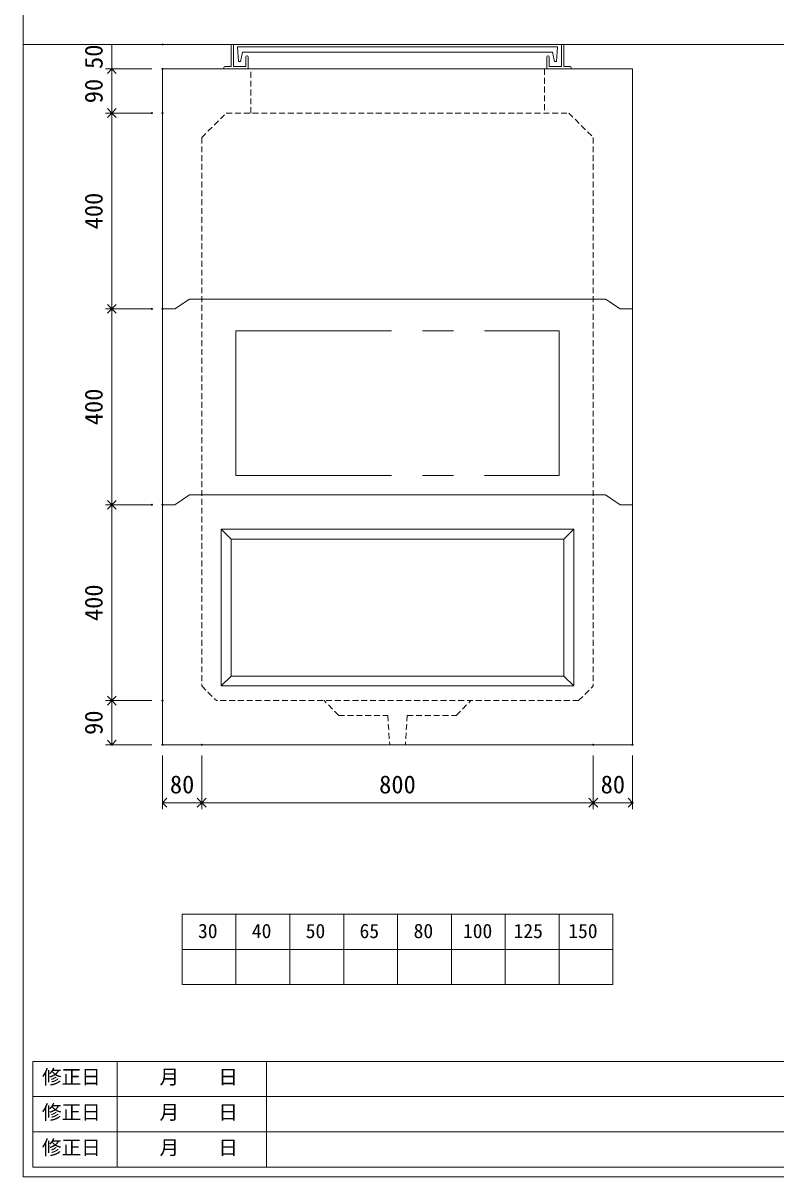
# Model space of a CAD drawing. Units: millimetres, scale not verified. Extents: x -4890 to 18490, y -2317 to 2317.
# Drawn here: x -1230 to 308, y -1958 to 398 of the extents above; entities that cross this region are included whole.
import ezdxf
from ezdxf.enums import TextEntityAlignment as Align

# ---------------------------------------------------------------- set-up
doc = ezdxf.new("R2010")
doc.units = ezdxf.units.MM
doc.header["$LTSCALE"] = 10
doc.header["$PDMODE"] = 32
doc.header["$PDSIZE"] = 2
doc.linetypes.add('DASHED1', pattern=[1.8, 1.2, -0.6])
doc.linetypes.add('USER2', pattern=[50.8, 31.75, -6.35, 6.35, -6.35])
doc.layers.add('0-1_Defpoints', color=7, linetype='Continuous')
for name, color, linetype, lineweight in [('0-2_waku', 7, 'Continuous', 18), ('0-3_gaikei', 7, 'Continuous', 18), ('0-4_kakure', 7, 'DASHED1', 5), ('0-5_sunpou', 7, 'Continuous', 5), ('0-9_uchigawa', 6, 'Continuous', 18), ('0-B_futa', 3, 'Continuous', 18), ('0-C_GL', 4, 'Continuous', 18), ('0-E_文字１', 7, 'Continuous', 18), ('1-3_uchigawa2', 6, 'USER2', 18)]:
    doc.layers.add(name, color=color, linetype=linetype, lineweight=lineweight)
doc.styles.add('ＭＳ ゴシック', font='')
doc.styles.get('ＭＳ ゴシック').set_extended_font_data('MS Gothic')

# ---------------------------------------------------------------- blocks, each defined once
blk = doc.blocks.new('_Open90')
at = {"layer": '0-5_sunpou'}
blk.add_line((0, 0), (-1, 0), dxfattribs=at)
blk.add_lwpolyline([(-0.5, 0.5), (0, 0), (-0.5, -0.5)], dxfattribs=at)
blk = doc.blocks.new('D62')
at = {"layer": '0-1_Defpoints'}
for p in [(502.32, 1602.03), (398.83, 1202.03), (502.32, 1202.03)]:
    blk.add_point(p, dxfattribs=at)
at = {"layer": '0-5_sunpou'}
for p, q in [((480.32, 1602.03), (385.83, 1602.03)), ((398.83, 1584.03), (398.83, 1220.03)), ((480.32, 1202.03), (385.83, 1202.03))]:
    blk.add_line(p, q, dxfattribs=at)
at = {"layer": '0-5_sunpou', "xscale": 18, "yscale": 18}
for p, rotation in [((398.83, 1602.03), 90), ((398.83, 1202.03), 270)]:
    blk.add_blockref('_Open90', p, dxfattribs=dict(at, rotation=rotation))
at = {"layer": '0-5_sunpou', "style": 'ＭＳ ゴシック'}
blk.add_text('400', height=36.66, rotation=90, dxfattribs=at).set_placement((390.83, 1364.53), align=Align.BOTTOM_LEFT)
blk = doc.blocks.new('D63')
at = {"layer": '0-1_Defpoints'}
for p in [(502.32, 1202.03), (398.83, 1112.03), (502.32, 1112.03)]:
    blk.add_point(p, dxfattribs=at)
at = {"layer": '0-5_sunpou'}
for p, q in [((480.32, 1202.03), (385.83, 1202.03)), ((398.83, 1184.03), (398.83, 1130.03)), ((480.32, 1112.03), (385.83, 1112.03))]:
    blk.add_line(p, q, dxfattribs=at)
at = {"layer": '0-5_sunpou', "xscale": 18, "yscale": 18}
for p, rotation in [((398.83, 1202.03), 90), ((398.83, 1112.03), 270)]:
    blk.add_blockref('_Open90', p, dxfattribs=dict(at, rotation=rotation))
at = {"layer": '0-5_sunpou', "style": 'ＭＳ ゴシック'}
blk.add_text('90', height=36.66, rotation=90, dxfattribs=at).set_placement((390.83, 1132.03), align=Align.BOTTOM_LEFT)
blk = doc.blocks.new('D64')
at = {"layer": '0-1_Defpoints'}
for p in [(502.32, 1112.03), (582.32, 1112.03), (582.32, 993.64)]:
    blk.add_point(p, dxfattribs=at)
at = {"layer": '0-5_sunpou'}
for p, q in [((502.32, 1090.03), (502.32, 980.64)), ((582.32, 1090.03), (582.32, 980.64)), ((520.32, 993.64), (564.32, 993.64))]:
    blk.add_line(p, q, dxfattribs=at)
at = {"layer": '0-5_sunpou', "xscale": 18, "yscale": 18, "rotation": 180}
blk.add_blockref('_Open90', (502.32, 993.64), dxfattribs=at)
at = {"layer": '0-5_sunpou', "xscale": 18, "yscale": 18}
blk.add_blockref('_Open90', (582.32, 993.64), dxfattribs=at)
at = {"layer": '0-5_sunpou', "style": 'ＭＳ ゴシック'}
blk.add_text('80', height=36.66, dxfattribs=at).set_placement((517.32, 1001.64), align=Align.BOTTOM_LEFT)
blk = doc.blocks.new('D65')
at = {"layer": '0-1_Defpoints'}
for p in [(582.32, 1112.03), (1382.32, 1112.03), (1382.32, 993.64)]:
    blk.add_point(p, dxfattribs=at)
at = {"layer": '0-5_sunpou'}
for p, q in [((582.32, 1090.03), (582.32, 980.64)), ((1382.32, 1090.03), (1382.32, 980.64)), ((600.32, 993.64), (1364.32, 993.64))]:
    blk.add_line(p, q, dxfattribs=at)
at = {"layer": '0-5_sunpou', "xscale": 18, "yscale": 18, "rotation": 180}
blk.add_blockref('_Open90', (582.32, 993.64), dxfattribs=at)
at = {"layer": '0-5_sunpou', "xscale": 18, "yscale": 18}
blk.add_blockref('_Open90', (1382.32, 993.64), dxfattribs=at)
at = {"layer": '0-5_sunpou', "style": 'ＭＳ ゴシック'}
blk.add_text('800', height=36.66, dxfattribs=at).set_placement((944.82, 1001.64), align=Align.BOTTOM_LEFT)
blk = doc.blocks.new('D66')
at = {"layer": '0-1_Defpoints'}
for p in [(1382.32, 1112.03), (1462.32, 1112.03), (1462.32, 993.64)]:
    blk.add_point(p, dxfattribs=at)
at = {"layer": '0-5_sunpou'}
for p, q in [((1382.32, 1090.03), (1382.32, 980.64)), ((1462.32, 1090.03), (1462.32, 980.64)), ((1400.32, 993.64), (1444.32, 993.64))]:
    blk.add_line(p, q, dxfattribs=at)
at = {"layer": '0-5_sunpou', "xscale": 18, "yscale": 18, "rotation": 180}
blk.add_blockref('_Open90', (1382.32, 993.64), dxfattribs=at)
at = {"layer": '0-5_sunpou', "xscale": 18, "yscale": 18}
blk.add_blockref('_Open90', (1462.32, 993.64), dxfattribs=at)
at = {"layer": '0-5_sunpou', "style": 'ＭＳ ゴシック'}
blk.add_text('80', height=36.66, dxfattribs=at).set_placement((1397.32, 1001.64), align=Align.BOTTOM_LEFT)
blk = doc.blocks.new('D67')
at = {"layer": '0-1_Defpoints'}
for p in [(502.32, 2492.03), (398.83, 2402.03), (502.32, 2402.03)]:
    blk.add_point(p, dxfattribs=at)
at = {"layer": '0-5_sunpou'}
for p, q in [((480.32, 2492.03), (385.83, 2492.03)), ((398.83, 2474.03), (398.83, 2420.03)), ((480.32, 2402.03), (385.83, 2402.03))]:
    blk.add_line(p, q, dxfattribs=at)
at = {"layer": '0-5_sunpou', "xscale": 18, "yscale": 18}
for p, rotation in [((398.83, 2492.03), 90), ((398.83, 2402.03), 270)]:
    blk.add_blockref('_Open90', p, dxfattribs=dict(at, rotation=rotation))
at = {"layer": '0-5_sunpou', "style": 'ＭＳ ゴシック'}
blk.add_text('90', height=36.66, rotation=90, dxfattribs=at).set_placement((390.83, 2422.03), align=Align.BOTTOM_LEFT)
blk = doc.blocks.new('D68')
at = {"layer": '0-1_Defpoints'}
for p in [(480.32, 2402.03), (398.83, 2002.03), (502.32, 2002.03)]:
    blk.add_point(p, dxfattribs=at)
at = {"layer": '0-5_sunpou'}
for p, q in [((458.32, 2402.03), (385.83, 2402.03)), ((398.83, 2384.03), (398.83, 2020.03)), ((480.32, 2002.03), (385.83, 2002.03))]:
    blk.add_line(p, q, dxfattribs=at)
at = {"layer": '0-5_sunpou', "xscale": 18, "yscale": 18}
for p, rotation in [((398.83, 2402.03), 90), ((398.83, 2002.03), 270)]:
    blk.add_blockref('_Open90', p, dxfattribs=dict(at, rotation=rotation))
at = {"layer": '0-5_sunpou', "style": 'ＭＳ ゴシック'}
blk.add_text('400', height=36.66, rotation=90, dxfattribs=at).set_placement((390.83, 2164.53), align=Align.BOTTOM_LEFT)
blk = doc.blocks.new('D58')
at = {"layer": '0-1_Defpoints'}
for p in [(480.32, 2002.03), (398.83, 1602.03), (480.32, 1602.03)]:
    blk.add_point(p, dxfattribs=at)
at = {"layer": '0-5_sunpou'}
for p, q in [((458.32, 2002.03), (385.83, 2002.03)), ((398.83, 1984.03), (398.83, 1620.03)), ((458.32, 1602.03), (385.83, 1602.03))]:
    blk.add_line(p, q, dxfattribs=at)
at = {"layer": '0-5_sunpou', "xscale": 18, "yscale": 18}
for p, rotation in [((398.83, 2002.03), 90), ((398.83, 1602.03), 270)]:
    blk.add_blockref('_Open90', p, dxfattribs=dict(at, rotation=rotation))
at = {"layer": '0-5_sunpou', "style": 'ＭＳ ゴシック'}
blk.add_text('400', height=36.66, rotation=90, dxfattribs=at).set_placement((390.83, 1764.53), align=Align.BOTTOM_LEFT)
blk = doc.blocks.new('D77')
at = {"layer": '0-1_Defpoints'}
for p in [(502.32, 2542.03), (398.83, 2492.03), (502.32, 2492.03)]:
    blk.add_point(p, dxfattribs=at)
at = {"layer": '0-5_sunpou'}
for p, q in [((480.32, 2542.03), (385.83, 2542.03)), ((398.83, 2542.03), (398.83, 2492.03)), ((480.32, 2492.03), (385.83, 2492.03))]:
    blk.add_line(p, q, dxfattribs=at)
at = {"layer": '0-5_sunpou', "style": 'ＭＳ ゴシック'}
blk.add_text('50', height=36.66, rotation=90, dxfattribs=at).set_placement((390.83, 2492.03), align=Align.BOTTOM_LEFT)

msp = doc.modelspace()

# ---------------------------------------------------------------- linework, layer by layer
at = {"layer": '0-2_waku'}
for p, q in [((-1229.68, 2316.58), (-1229.68, -1958.42)), ((-904.68, -1421.75), (-24.68, -1421.75)), ((-904.68, -1421.75), (-904.68, -1565.75)), ((-904.68, -1421.75), (-904.68, -1565.75)), ((-904.68, -1421.75), (-904.68, -1565.75)), ((-904.68, -1421.75), (-904.68, -1565.75)), ((-794.68, -1421.75), (-794.68, -1565.75)), ((-684.68, -1421.75), (-684.68, -1565.75)), ((-684.68, -1421.75), (-684.68, -1565.75)), ((-574.68, -1421.75), (-574.68, -1565.75)), ((-464.68, -1421.75), (-464.68, -1565.75)), ((-354.68, -1421.75), (-354.68, -1565.75)), ((-244.68, -1421.75), (-244.68, -1565.75)), ((-134.68, -1421.75), (-134.68, -1565.75)), ((-24.68, -1421.75), (-24.68, -1565.75)), ((-904.68, -1493.75), (-24.68, -1493.75)), ((-904.68, -1565.75), (-24.68, -1565.75)), ((-1209.68, -1722.42), (-1209.68, -1938.42)), ((-1209.68, -1722.42), (818.32, -1722.42)), ((-1037.18, -1722.42), (-1037.18, -1938.42)), ((-732.18, -1722.42), (-732.18, -1938.42)), ((-732.18, -1722.42), (-732.18, -1938.42)), ((-1209.68, -1794.42), (818.32, -1794.42)), ((-1209.68, -1866.42), (530.32, -1866.42)), ((-1209.68, -1938.42), (818.32, -1938.42)), ((-1229.68, -1958.42), (4890.32, -1958.42)), ((-1229.68, -1958.42), (4890.32, -1958.42))]:
    msp.add_line(p, q, dxfattribs=at)
at = {"layer": '0-3_gaikei'}
for p, q in [((-944.68, 304.25), (-944.68, -1075.75)), ((-899.68, 304.25), (-789.68, 304.25)), ((-864.68, 304.25), (-64.68, 304.25)), ((-29.68, 304.25), (-139.68, 304.25)), ((15.32, 304.25), (15.32, -1075.75)), ((-919.68, -185.75), (-944.68, -185.75)), ((-919.68, -185.75), (-944.68, -185.75)), ((-919.68, -185.75), (-889.68, -165.75)), ((-919.68, -185.75), (-889.68, -165.75)), ((-889.68, -165.75), (-39.68, -165.75)), ((-39.68, -165.75), (-9.68, -185.75)), ((-39.68, -165.75), (-9.68, -185.75)), ((-9.68, -185.75), (15.32, -185.75)), ((-9.68, -185.75), (15.32, -185.75)), ((-919.68, -585.75), (-944.68, -585.75)), ((-919.68, -585.75), (-944.68, -585.75)), ((-919.68, -585.75), (-889.68, -565.75)), ((-919.68, -585.75), (-889.68, -565.75)), ((-889.68, -565.75), (-39.68, -565.75)), ((-39.68, -565.75), (-9.68, -585.75)), ((-39.68, -565.75), (-9.68, -585.75)), ((-9.68, -585.75), (15.32, -585.75)), ((-9.68, -585.75), (15.32, -585.75)), ((15.32, -1075.75), (-944.68, -1075.75)), ((-944.68, -1075.75), (-864.68, -1075.75))]:
    msp.add_line(p, q, dxfattribs=at)
msp.add_lwpolyline([(-814.68, 304.25), (-944.68, 304.25), (15.32, 304.25)], dxfattribs=at)
at = {"layer": '0-4_kakure'}
for p, q in [((-764.68, 214.25), (-764.68, 304.25)), ((-164.68, 304.25), (-164.68, 214.25)), ((-864.68, 164.25), (-814.68, 214.25)), ((-814.68, 214.25), (-114.68, 214.25)), ((-814.68, 214.25), (-114.68, 214.25)), ((-814.68, 214.25), (-114.68, 214.25)), ((-114.68, 214.25), (-64.68, 164.25)), ((-864.68, 164.25), (-864.68, -955.75)), ((-64.68, 164.25), (-64.68, -955.75)), ((-864.68, -955.75), (-834.68, -985.75)), ((-864.68, -955.75), (-834.68, -985.75)), ((-864.68, -955.75), (-834.68, -985.75)), ((-94.68, -985.75), (-64.68, -955.75)), ((-94.68, -985.75), (-64.68, -955.75)), ((-94.68, -985.75), (-64.68, -955.75)), ((-94.68, -985.75), (-834.68, -985.75)), ((-94.68, -985.75), (-834.68, -985.75)), ((-94.68, -985.75), (-834.68, -985.75)), ((-584.68, -1015.75), (-614.68, -985.75)), ((-584.68, -1015.75), (-614.68, -985.75)), ((-584.68, -1015.75), (-614.68, -985.75)), ((-584.68, -1015.75), (-614.68, -985.75)), ((-584.68, -1015.75), (-614.68, -985.75)), ((-344.68, -1015.75), (-314.68, -985.75)), ((-344.68, -1015.75), (-314.68, -985.75)), ((-344.68, -1015.75), (-314.68, -985.75)), ((-344.68, -1015.75), (-314.68, -985.75)), ((-344.68, -1015.75), (-314.68, -985.75)), ((-584.68, -1015.75), (-484.68, -1015.75)), ((-584.68, -1015.75), (-484.68, -1015.75)), ((-584.68, -1015.75), (-484.68, -1015.75)), ((-584.68, -1015.75), (-484.68, -1015.75)), ((-584.68, -1015.75), (-484.68, -1015.75)), ((-484.68, -1015.75), (-480.68, -1075.75)), ((-484.68, -1015.75), (-480.68, -1075.75)), ((-484.68, -1015.75), (-480.68, -1075.75)), ((-444.68, -1015.75), (-448.68, -1075.75)), ((-444.68, -1015.75), (-448.68, -1075.75)), ((-444.68, -1015.75), (-448.68, -1075.75)), ((-444.68, -1015.75), (-344.68, -1015.75)), ((-444.68, -1015.75), (-344.68, -1015.75)), ((-444.68, -1015.75), (-344.68, -1015.75)), ((-444.68, -1015.75), (-344.68, -1015.75)), ((-444.68, -1015.75), (-344.68, -1015.75))]:
    msp.add_line(p, q, dxfattribs=at)
at = {"layer": '0-9_uchigawa'}
for p, q in [((-824.68, -635.75), (-804.68, -655.75)), ((-824.68, -635.75), (-824.68, -935.75)), ((-824.68, -635.75), (-104.68, -635.75)), ((-824.68, -635.75), (-824.68, -955.68)), ((-824.68, -635.75), (-804.68, -655.75)), ((-104.68, -635.75), (-124.68, -655.75)), ((-104.68, -635.75), (-104.68, -955.68)), ((-804.68, -655.75), (-804.68, -915.75)), ((-804.68, -655.75), (-804.68, -915.75)), ((-804.68, -655.75), (-804.68, -915.75)), ((-804.68, -655.75), (-804.68, -915.75)), ((-804.68, -655.75), (-804.68, -935.68)), ((-124.68, -935.68), (-124.68, -655.75)), ((-824.68, -955.68), (-804.68, -935.68)), ((-804.68, -935.68), (-124.68, -935.68)), ((-104.68, -955.68), (-124.68, -935.68)), ((-824.68, -955.68), (-104.68, -955.68)), ((-804.68, -955.68), (-104.68, -955.68))]:
    msp.add_line(p, q, dxfattribs=at)
for points in [[(-824.68, -635.75), (-804.68, -655.75), (-804.68, -915.75)], [(-824.68, -635.75), (-804.68, -655.75), (-124.68, -655.75)]]:
    msp.add_lwpolyline(points, dxfattribs=at)
at = {"layer": '0-B_futa'}
for p, q in [((-802.69, 354.25), (-799.69, 354.25)), ((-799.69, 354.25), (-799.69, 309.25)), ((-129.68, 354.25), (-129.68, 309.25)), ((-129.68, 354.25), (-126.68, 354.25)), ((-804.69, 352.25), (-804.69, 309.25)), ((-791.87, 349.75), (-137.54, 349.75)), ((-791.87, 349.75), (-789.38, 319.75)), ((-781.35, 338.75), (-785.67, 319.75)), ((-781.35, 338.75), (-148.02, 338.75)), ((-772.69, 331.25), (-771.69, 331.25)), ((-156.68, 331.25), (-157.68, 331.25)), ((-148.02, 338.75), (-143.7, 319.75)), ((-137.54, 349.75), (-139.79, 319.75)), ((-124.68, 352.25), (-124.68, 309.25)), ((-819.69, 307.25), (-819.69, 306.25)), ((-817.69, 309.25), (-804.69, 309.25)), ((-799.69, 309.25), (-774.69, 309.25)), ((-789.38, 319.75), (-785.67, 319.75)), ((-774.69, 329.25), (-774.69, 309.25)), ((-769.69, 329.25), (-769.69, 304.25)), ((-159.68, 329.25), (-159.68, 304.25)), ((-154.68, 329.25), (-154.68, 309.25)), ((-129.68, 309.25), (-154.68, 309.25)), ((-139.79, 319.75), (-143.7, 319.75)), ((-111.68, 309.25), (-124.68, 309.25)), ((-109.68, 307.25), (-109.68, 306.25)), ((-769.69, 304.25), (-817.69, 304.25)), ((-159.68, 304.25), (-111.68, 304.25))]:
    msp.add_line(p, q, dxfattribs=at)
for centre, start, end in [((-802.69, 352.25), 90, 180), ((-126.68, 352.25), 0, 90), ((-772.69, 329.25), 90, 180), ((-771.69, 329.25), 0, 90), ((-157.68, 329.25), 90, 180), ((-156.68, 329.25), 0, 90), ((-817.69, 307.25), 90, 180), ((-111.68, 307.25), 0, 90), ((-817.69, 306.25), 180, 270), ((-111.68, 306.25), 270, 0)]:
    msp.add_arc(centre, 2, start, end, dxfattribs=at)
at = {"layer": '0-C_GL'}
msp.add_line((-1229.68, 354.25), (4890.32, 354.25), dxfattribs=at)
at = {"layer": '1-3_uchigawa2'}
for p, q in [((-794.68, -230.75), (-794.68, -525.75)), ((-794.68, -230.75), (-134.68, -230.75)), ((-134.68, -230.75), (-134.68, -525.75)), ((-794.68, -525.75), (-134.68, -525.75))]:
    msp.add_line(p, q, dxfattribs=at)

# ---------------------------------------------------------------- block references
at = {"layer": '0-5_sunpou'}
for name in ['D77', 'D67', 'D68', 'D58', 'D62', 'D63', 'D64', 'D65', 'D66']:
    msp.add_blockref(name, (-1447, -2187.78), dxfattribs=at)

# ---------------------------------------------------------------- texts
at = {"layer": '0-E_文字１', "style": 'ＭＳ ゴシック'}
for s, p in [('30', (-872.22, -1479.57)), ('40', (-762.22, -1479.57)), ('50', (-652.22, -1479.57)), ('65', (-542.22, -1479.57)), ('80', (-431.81, -1479.57)), ('100', (-330.94, -1479.57)), ('125', (-227.55, -1479.57)), ('150', (-115.79, -1479.57)), ('修正日', (-1191.03, -1777.71)), ('\u3000\u3000月\u3000\u3000日', (-1030.88, -1777.71)), ('修正日', (-1191.03, -1849.71)), ('\u3000\u3000月\u3000\u3000日', (-1030.88, -1849.71)), ('修正日', (-1191.03, -1921.71)), ('\u3000\u3000月\u3000\u3000日', (-1030.88, -1921.71))]:
    msp.add_text(s, height=29.33, dxfattribs=at).set_placement(p, align=Align.BOTTOM_LEFT)

doc.saveas('drawing.dxf')
